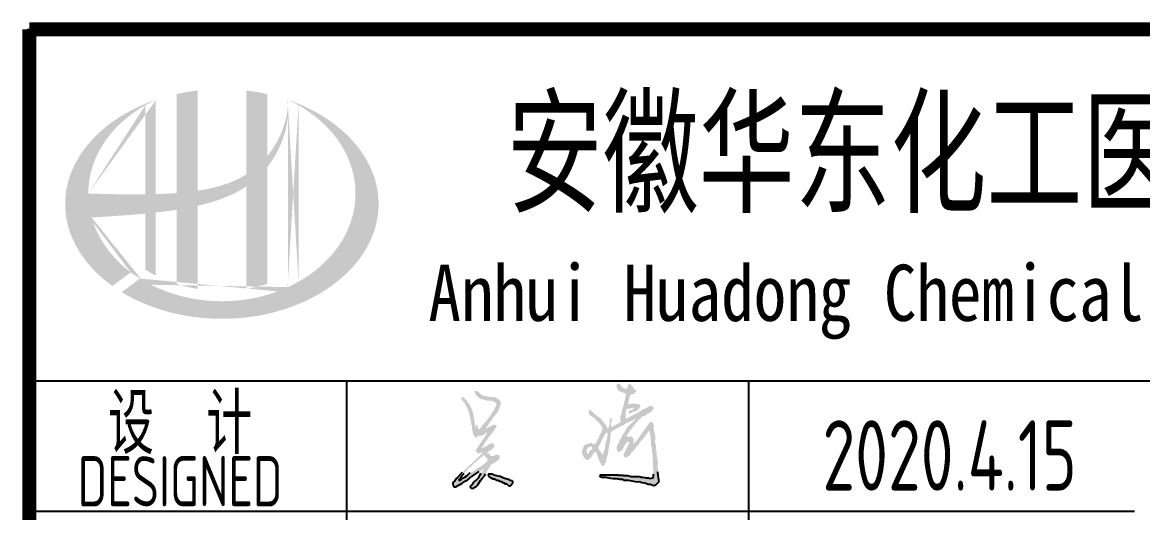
# Model space of a CAD drawing. Extents: x 84552 to 1115094, y -331058 to 102248.
# Drawn here: x 243807 to 246595, y 58238 to 59459 of the extents above; entities that cross this region are included whole.
import ezdxf
from ezdxf.enums import TextEntityAlignment as Align

# ---------------------------------------------------------------- set-up
doc = ezdxf.new("R2010")
doc.units = 0
doc.header["$LTSCALE"] = 1000
doc.header["$MEASUREMENT"] = 0
doc.styles.add('AHD', font='sceie.shx', dxfattribs={"width": 0.7, "bigfont": 'sceic.shx'})
doc.styles.add('sceie', font='sceie.shx', dxfattribs={"width": 0.7, "bigfont": 'sceic.shx'})
doc.styles.add('宋体', font='', dxfattribs={"width": 0.6})
doc.styles.get('宋体').set_extended_font_data('SimSun')

msp = doc.modelspace()

# ---------------------------------------------------------------- hatches: boundary and pattern name
h = msp.add_hatch(color=256)
edge = h.paths.add_edge_path()
edge.add_spline(control_points=[(244242.8, 59002.4), (244245.8, 59003.1), (244248.9, 59003.8), (244273.4, 59009.7), (244294.7, 59016.2), (244332.2, 59031.8), (244348.7, 59040.3), (244364.1, 59050.6)], knot_values=[61.629012, 61.629012, 61.629012, 61.629012, 63.330431, 63.330431, 75.353634, 75.353634, 85.398649, 85.398649, 85.398649, 85.398649], degree=3, periodic=0)
edge.add_line((244364.1, 59050.6), (244364.1, 58795.5))
edge.add_spline(control_points=[(244364.1, 58795.5), (244372.7, 58796.8), (244381.2, 58798.5), (244398.6, 58802.5), (244407.4, 58805), (244416.1, 58807.7)], knot_values=[4.908456, 4.908456, 4.908456, 4.908456, 4.992821, 4.992821, 5.083034, 5.083034, 5.083034, 5.083034], degree=3, periodic=0)
edge.add_line((244416.1, 58807.7), (244416.1, 59098.4))
edge.add_spline(control_points=[(244416.1, 59098.4), (244420.4, 59103.9), (244424.5, 59109.5), (244437.6, 59129.4), (244445.4, 59144.3), (244460, 59180.7), (244465.6, 59202.6), (244468, 59225.3), (244468, 59225.9), (244468.1, 59226.6)], knot_values=[97.991744, 97.991744, 97.991744, 97.991744, 101.64219, 101.64219, 110.337975, 110.337975, 121.934322, 121.934322, 122.270691, 122.270691, 122.270691, 122.270691], degree=3, periodic=0)
edge.add_line((244468.1, 59226.6), (244468.1, 59261.8))
edge.add_spline(control_points=[(244468.1, 59261.8), (244468.1, 59258), (244467.9, 59254.1), (244467.6, 59250.3)], knot_values=[126.194075, 126.194075, 126.194075, 126.194075, 128.396762, 128.396762, 128.396762, 128.396762], degree=3, periodic=0)
edge.add_spline(control_points=[(244467.6, 59250.3), (244467.4, 59247.2), (244467, 59244.1), (244466.7, 59241)], knot_values=[124.417049, 124.417049, 124.417049, 124.417049, 126.194075, 126.194075, 126.194075, 126.194075], degree=3, periodic=0)
edge.add_spline(control_points=[(244466.7, 59241), (244466.1, 59236.4), (244465.4, 59231.8), (244464.5, 59227.3)], knot_values=[121.80529, 121.80529, 121.80529, 121.80529, 124.417049, 124.417049, 124.417049, 124.417049], degree=3, periodic=0)
edge.add_spline(control_points=[(244464.5, 59227.3), (244463.3, 59221.2), (244461.8, 59215.2), (244460.1, 59209.1)], knot_values=[118.31574, 118.31574, 118.31574, 118.31574, 121.80529, 121.80529, 121.80529, 121.80529], degree=3, periodic=0)
edge.add_spline(control_points=[(244460.1, 59209.1), (244458.3, 59203.1), (244456.3, 59197.1), (244454, 59191.1)], knot_values=[114.795988, 114.795988, 114.795988, 114.795988, 118.31574, 118.31574, 118.31574, 118.31574], degree=3, periodic=0)
edge.add_spline(control_points=[(244454, 59191.1), (244451.8, 59185.3), (244449.3, 59179.5), (244446.6, 59173.9)], knot_values=[111.329641, 111.329641, 111.329641, 111.329641, 114.795988, 114.795988, 114.795988, 114.795988], degree=3, periodic=0)
edge.add_spline(control_points=[(244446.6, 59173.9), (244443.8, 59168.1), (244440.8, 59162.4), (244437.6, 59156.9)], knot_values=[107.79529, 107.79529, 107.79529, 107.79529, 111.329641, 111.329641, 111.329641, 111.329641], degree=3, periodic=0)
edge.add_spline(control_points=[(244437.6, 59156.9), (244434.4, 59151.5), (244431, 59146.2), (244427.5, 59141)], knot_values=[104.343579, 104.343579, 104.343579, 104.343579, 107.79529, 107.79529, 107.79529, 107.79529], degree=3, periodic=0)
edge.add_spline(control_points=[(244427.5, 59141), (244423.9, 59135.9), (244420.1, 59130.8), (244416.1, 59126)], knot_values=[100.8507, 100.8507, 100.8507, 100.8507, 104.343579, 104.343579, 104.343579, 104.343579], degree=3, periodic=0)
edge.add_line((244416.1, 59126), (244416.1, 59280.6))
edge.add_spline(control_points=[(244416.1, 59280.6), (244399.1, 59284.4), (244381.7, 59287.3), (244364.1, 59289.4)], knot_values=[4.423999, 4.423999, 4.423999, 4.423999, 4.558741, 4.558741, 4.558741, 4.558741], degree=3, periodic=0)
edge.add_line((244364.1, 59289.4), (244364.1, 59080.3))
edge.add_spline(control_points=[(244364.1, 59080.3), (244328.1, 59058), (244286, 59046.4), (244242.8, 59039.9)], knot_values=[63.246215, 63.246215, 63.246215, 63.246215, 87.689124, 87.689124, 87.689124, 87.689124], degree=3, periodic=0)
edge.add_line((244242.8, 59039.9), (244242.8, 59289.4))
edge.add_spline(control_points=[(244242.8, 59289.4), (244225.2, 59287.3), (244207.8, 59284.4), (244190.8, 59280.6)], knot_values=[4.866038, 4.866038, 4.866038, 4.866038, 5.000777, 5.000777, 5.000777, 5.000777], degree=3, periodic=0)
edge.add_line((244190.8, 59280.6), (244190.8, 59034.2))
edge.add_spline(control_points=[(244190.8, 59034.2), (244189.9, 59034.1), (244172.5, 59032.8), (244155.1, 59031.9), (244138.8, 59031.4)], knot_values=[43.657356, 43.657356, 43.657356, 43.657356, 44.134253, 53.497092, 53.497092, 53.497092, 53.497092], degree=3, periodic=0)
edge.add_line((244138.8, 59031.4), (244138.8, 59266))
edge.add_spline(control_points=[(244138.8, 59266), (244130.2, 59263.1), (244121.9, 59259.9), (244113.7, 59256.6)], knot_values=[5.14157, 5.14157, 5.14157, 5.14157, 5.212921, 5.212921, 5.212921, 5.212921], degree=3, periodic=0)
edge.add_spline(control_points=[(244113.7, 59256.6), (244110.2, 59255.1), (244106.8, 59253.7), (244090.7, 59246.6), (244078.4, 59240.5), (244066.7, 59233.9)], knot_values=[5.212921, 5.212921, 5.212921, 5.212921, 5.24296, 5.24296, 5.355623, 5.355623, 5.355623, 5.355623], degree=3, periodic=0)
edge.add_spline(control_points=[(244066.7, 59233.9), (244059.2, 59229.7), (244052, 59225.3), (244045, 59220.8)], knot_values=[5.355623, 5.355623, 5.355623, 5.355623, 5.426974, 5.426974, 5.426974, 5.426974], degree=3, periodic=0)
edge.add_spline(control_points=[(244045, 59220.8), (244041.3, 59218.4), (244037.7, 59215.9), (244030.9, 59211.2), (244027.8, 59208.9), (244024.7, 59206.6)], knot_values=[5.426974, 5.426974, 5.426974, 5.426974, 5.464765, 5.464765, 5.498325, 5.498325, 5.498325, 5.498325], degree=3, periodic=0)
edge.add_spline(control_points=[(244024.7, 59206.6), (244011.7, 59196.8), (243999.7, 59186.4), (243988.7, 59175.4)], knot_values=[5.498325, 5.498325, 5.498325, 5.498325, 5.641027, 5.641027, 5.641027, 5.641027], degree=3, periodic=0)
edge.add_spline(control_points=[(243988.7, 59175.4), (243985.2, 59171.9), (243981.8, 59168.3), (243971.6, 59157), (243965.2, 59149.1), (243959.3, 59141)], knot_values=[5.641027, 5.641027, 5.641027, 5.641027, 5.686569, 5.686569, 5.783729, 5.783729, 5.783729, 5.783729], degree=3, periodic=0)
edge.add_spline(control_points=[(243959.3, 59141), (243951.7, 59130.6), (243945.1, 59119.9), (243938.5, 59107.4), (243937.7, 59105.9), (243936.9, 59104.3)], knot_values=[5.783729, 5.783729, 5.783729, 5.783729, 5.908374, 5.908374, 5.92643, 5.92643, 5.92643, 5.92643], degree=3, periodic=0)
edge.add_spline(control_points=[(243936.9, 59104.3), (243930.7, 59091.7), (243925.7, 59078.9), (243921.9, 59065.9)], knot_values=[5.92643, 5.92643, 5.92643, 5.92643, 6.069132, 6.069132, 6.069132, 6.069132], degree=3, periodic=0)
edge.add_spline(control_points=[(243921.9, 59065.9), (243920.3, 59060.4), (243918.9, 59054.8), (243916.2, 59041.7), (243915.1, 59034.2), (243914.4, 59026.7)], knot_values=[6.069132, 6.069132, 6.069132, 6.069132, 6.130179, 6.130179, 6.211834, 6.211834, 6.211834, 6.211834], degree=3, periodic=0)
edge.add_spline(control_points=[(243914.4, 59026.7), (243913.7, 59020.1), (243913.4, 59013.5), (243913.4, 59006.9)], knot_values=[6.211834, 6.211834, 6.211834, 6.211834, 6.283185, 6.283185, 6.283185, 6.283185], degree=3, periodic=0)
edge.add_spline(control_points=[(243913.4, 59006.9), (243913.4, 59002.2), (243913.6, 58997.6), (243913.9, 58992.9)], knot_values=[6.283185, 6.283185, 6.283185, 6.283185, 6.333655, 6.333655, 6.333655, 6.333655], degree=3, periodic=0)
edge.add_spline(control_points=[(243913.9, 58992.9), (243914.5, 58983.6), (243915.8, 58974.3), (243917.7, 58965)], knot_values=[6.333655, 6.333655, 6.333655, 6.333655, 6.434594, 6.434594, 6.434594, 6.434594], degree=3, periodic=0)
edge.add_spline(control_points=[(243917.7, 58965), (243917.8, 58964.4), (243917.9, 58963.8), (243919.9, 58954.5), (243922.3, 58945.9), (243925.2, 58937.4)], knot_values=[6.434594, 6.434594, 6.434594, 6.434594, 6.441278, 6.441278, 6.535532, 6.535532, 6.535532, 6.535532], degree=3, periodic=0)
edge.add_spline(control_points=[(243925.2, 58937.4), (243928.3, 58928.3), (243932.1, 58919.3), (243936.5, 58910.4)], knot_values=[6.535532, 6.535532, 6.535532, 6.535532, 6.636471, 6.636471, 6.636471, 6.636471], degree=3, periodic=0)
edge.add_spline(control_points=[(243936.5, 58910.4), (243937.6, 58908.2), (243938.7, 58905.9), (243943.4, 58897.1), (243947.2, 58890.6), (243951.4, 58884.2)], knot_values=[6.636471, 6.636471, 6.636471, 6.636471, 6.661894, 6.661894, 6.73741, 6.73741, 6.73741, 6.73741], degree=3, periodic=0)
edge.add_spline(control_points=[(243951.4, 58884.2), (243957, 58875.6), (243963.2, 58867.2), (243969.9, 58859)], knot_values=[6.73741, 6.73741, 6.73741, 6.73741, 6.838349, 6.838349, 6.838349, 6.838349], degree=3, periodic=0)
edge.add_spline(control_points=[(243969.9, 58859), (243972.9, 58855.4), (243976, 58851.9), (243983.2, 58843.9), (243987.5, 58839.5), (243991.9, 58835.2)], knot_values=[6.838349, 6.838349, 6.838349, 6.838349, 6.88251, 6.88251, 6.939288, 6.939288, 6.939288, 6.939288], degree=3, periodic=0)
edge.add_spline(control_points=[(243991.9, 58835.2), (243999.8, 58827.5), (244008.3, 58820.1), (244017.2, 58813)], knot_values=[6.939288, 6.939288, 6.939288, 6.939288, 7.040227, 7.040227, 7.040227, 7.040227], degree=3, periodic=0)
edge.add_spline(control_points=[(244017.2, 58813), (244021.7, 58809.4), (244026.3, 58806), (244031, 58802.6)], knot_values=[7.040227, 7.040227, 7.040227, 7.040227, 7.090696, 7.090696, 7.090696, 7.090696], degree=3, periodic=0)
edge.add_line((244031, 58802.6), (244076.6, 58836.8))
edge.add_ellipse((244303.4, 59032.9), major_axis=(332.5, 0), ratio=0.806676, start_angle=192.819, end_angle=226.9853, ccw=False)
edge.add_spline(control_points=[(243979.2, 58973.4), (243991.2, 58974.1), (244003.3, 58974.8), (244047.6, 58977.6), (244080, 58979.8), (244112.8, 58982.9)], knot_values=[11.398263, 11.398263, 11.398263, 11.398263, 18.40729, 18.40729, 37.18094, 37.18094, 37.18094, 37.18094], degree=3, periodic=0)
edge.add_line((244112.8, 58982.9), (244112.8, 58843.4))
edge.add_spline(control_points=[(244112.8, 58843.4), (244114.5, 58842.3), (244116.3, 58841.2), (244124.8, 58836.1), (244131.7, 58832.3), (244138.8, 58828.7)], knot_values=[4.049945, 4.049945, 4.049945, 4.049945, 4.072021, 4.072021, 4.153257, 4.153257, 4.153257, 4.153257], degree=3, periodic=0)
edge.add_line((244138.8, 58828.7), (244138.8, 58985.6))
edge.add_spline(control_points=[(244138.8, 58985.6), (244154.9, 58987.5), (244171, 58989.6), (244188.5, 58992.3), (244189.6, 58992.5), (244190.8, 58992.6)], knot_values=[42.135009, 42.135009, 42.135009, 42.135009, 51.307228, 51.307228, 51.948574, 51.948574, 51.948574, 51.948574], degree=3, periodic=0)
edge.add_line((244190.8, 58992.6), (244190.8, 58807.7))
edge.add_spline(control_points=[(244190.8, 58807.7), (244207.6, 58802.4), (244225, 58798.3), (244242.8, 58795.5)], knot_values=[4.34174, 4.34174, 4.34174, 4.34174, 4.516316, 4.516316, 4.516316, 4.516316], degree=3, periodic=0)
edge.add_line((244242.8, 58795.5), (244242.8, 59002.4))
edge = h.paths.add_edge_path(flags=16)
edge.add_ellipse((244303.4, 59032.9), major_axis=(332.5, 0), ratio=0.806676, start_angle=124.9875, end_angle=179.999, ccw=False)
edge.add_line((244112.8, 59252.6), (244112.8, 59030.8))
edge.add_spline(control_points=[(244112.8, 59030.8), (244065.1, 59030.2), (244018.1, 59031.7), (243970.9, 59032.9)], knot_values=[11.27373, 11.27373, 11.27373, 11.27373, 38.687513, 38.687513, 38.687513, 38.687513], degree=3, periodic=0)
edge = h.paths.add_edge_path()
edge.add_spline(control_points=[(244054, 58787.3), (244069.5, 58777.8), (244086.1, 58769.2), (244128.4, 58750.6), (244155.1, 58741.6), (244210.4, 58728.4), (244239.2, 58724), (244297.2, 58720.1), (244326.6, 58720.6), (244384.3, 58726.3), (244412.8, 58731.6), (244467.3, 58746.6), (244493.4, 58756.4), (244541.8, 58779.8), (244564.2, 58793.5), (244604.2, 58824), (244621.8, 58840.8), (244651.4, 58876.5), (244663.5, 58895.4), (244681.7, 58934.5), (244687.8, 58954.6), (244694.1, 58995.2), (244694.2, 59015.7), (244688.5, 59056.4), (244682.6, 59076.7), (244664.8, 59116.1), (244652.9, 59135.2), (244623.5, 59171.2), (244606, 59188.2), (244566.1, 59219), (244543.7, 59232.9), (244503.1, 59252.8), (244485.9, 59259.9), (244468.1, 59266)], knot_values=[0.886421, 0.886421, 0.886421, 0.886421, 1.040557, 1.040557, 1.261172, 1.261172, 1.481788, 1.481788, 1.702404, 1.702404, 1.92302, 1.92302, 2.143636, 2.143636, 2.364252, 2.364252, 2.584868, 2.584868, 2.805484, 2.805484, 3.026099, 3.026099, 3.246715, 3.246715, 3.46852, 3.46852, 3.690325, 3.690325, 3.91213, 3.91213, 4.133935, 4.133935, 4.283209, 4.283209, 4.283209, 4.283209], degree=3, periodic=0)
edge.add_line((244468.1, 59266), (244468.1, 59266))
edge.add_spline(control_points=[(244468.1, 59265.9), (244468.1, 59264.5), (244468.1, 59263.2), (244468.1, 59261.8)], knot_values=[128.396762, 128.396762, 128.396762, 128.396762, 129.192193, 129.192193, 129.192193, 129.192193], degree=3, periodic=0)
edge.add_line((244468.1, 59261.8), (244468.1, 58799.8))
edge.add_ellipse((244303.4, 59032.9), major_axis=(332.5, 0), ratio=0.806676, start_angle=232.1054, end_angle=299.6833, ccw=False)
edge.add_line((244099.2, 58821.2), (244054, 58787.3))
edge = h.paths.add_edge_path(flags=16)
edge.add_ellipse((244303.4, 59032.9), major_axis=(332.5, 0), ratio=0.806676, start_angle=304.9875, end_angle=415.0121, ccw=False)
edge.add_line((244494.1, 58813.1), (244494.1, 59252.6))
h = msp.add_hatch(color=256)
h.dxf.hatch_style = 1
h.paths.add_polyline_path([(244980.1, 58442.9), (244983, 58445.2), (244982.8, 58446.6), (244983.3, 58447.7), (244984.6, 58448.3), (244985.9, 58450), (244986.4, 58451), (244987.2, 58453), (244985.4, 58455.6), (244983.9, 58456.7), (244980.9, 58457.7), (244973.3, 58454), (244969.5, 58452), (244962.2, 58447.8), (244961.2, 58448.3), (244960.7, 58449.4), (244961.1, 58450.4), (244962.5, 58450.3), (244963.6, 58451.2), (244963.7, 58452.5), (244967.7, 58459.6), (244970, 58463), (244975.2, 58469.2), (244977.9, 58474.3), (244979.8, 58476.7), (244984.1, 58480.6), (244983.8, 58482), (244984.4, 58483.1), (244985.6, 58483.8), (244990.6, 58490.5), (244992.5, 58494.5), (244995, 58502.5), (244997, 58506.2), (244997.5, 58508.7), (244997.1, 58512.9), (244996.2, 58515.8), (244995.2, 58517.3), (244992.9, 58519.2), (244987.4, 58523.4), (244984, 58524.9), (244977.3, 58526.5), (244973.7, 58526.5), (244972, 58526.5), (244968.4, 58526.5), (244962.6, 58527.7), (244959.7, 58528.3), (244953.8, 58529.6), (244949.3, 58531.5), (244947.1, 58533.1), (244943.9, 58536.9), (244942.7, 58538.2), (244942.1, 58538.8), (244940.8, 58540), (244938.3, 58541), (244936.7, 58541.2), (244934, 58540.6), (244932.8, 58539.8), (244932.5, 58538), (244933.5, 58536.9), (244935.8, 58531.7), (244937.6, 58529.2), (244941.9, 58525.4), (244945, 58522.8), (244946.9, 58521.7), (244950.7, 58520.2), (244952.9, 58520.5), (244954.3, 58520.1), (244955.9, 58518.7), (244958.1, 58518.6), (244959.3, 58518.3), (244961.1, 58517.1), (244965.7, 58517.1), (244968, 58517.1), (244972.6, 58517.1), (244977.9, 58515.5), (244980.5, 58514.3), (244985.1, 58511.4), (244986.3, 58509.4), (244986.4, 58507.8), (244985.6, 58505.6), (244982.2, 58496.8), (244979.8, 58492.5), (244974.2, 58484.8), (244972.8, 58482.1), (244971.9, 58480.8), (244970, 58478.6), (244963.7, 58469.2), (244960.1, 58464.8), (244952.3, 58456.7), (244949.2, 58451.6), (244947.3, 58449.2), (244942.9, 58445.2), (244942.4, 58446.2), (244941.3, 58446.7), (244940.3, 58446.3), (244940.3, 58450), (244940.3, 58451.9), (244940.3, 58455.6), (244939.1, 58455.9), (244938.4, 58456), (244937.2, 58456.2), (244936.4, 58454.2), (244935.8, 58453.2), (244934.6, 58451.5), (244933.7, 58451.7), (244933.1, 58452.7), (244933.5, 58453.6), (244933.1, 58457.7), (244932.9, 58459.8), (244932.5, 58464), (244931.6, 58468.1), (244931.2, 58470.2), (244930.4, 58474.4), (244929.3, 58480.7), (244928.7, 58483.8), (244927.3, 58490), (244923.6, 58499.2), (244921.3, 58503.7), (244915.8, 58511.9), (244912.3, 58517.4), (244910.1, 58519.9), (244905.4, 58524.4), (244903.4, 58525.6), (244901.8, 58525.8), (244899.7, 58524.9), (244898.7, 58524.5), (244898.4, 58523.1), (244899.1, 58522.3), (244900, 58519.4), (244901, 58518), (244903.3, 58516.1), (244907.8, 58510.2), (244909.8, 58507), (244913.2, 58500.4), (244916.6, 58491.9), (244918.1, 58487.5), (244920.5, 58478.6), (244921.1, 58476.1), (244921.4, 58474.8), (244922.1, 58472.3), (244922.9, 58467.3), (244923.3, 58464.8), (244924.1, 58459.8), (244923.7, 58458.1), (244924.3, 58456.7), (244925.7, 58455.6), (244925.5, 58449.4), (244925.8, 58446.1), (244927.3, 58440), (244928.4, 58434.7), (244929.5, 58432), (244932.5, 58427.5), (244933.4, 58425.9), (244934.8, 58425.2), (244936.6, 58425.4), (244938.3, 58427.1), (244939.1, 58427.9), (244940.8, 58429.6), (244946.1, 58429.4), (244949, 58430), (244953.8, 58432.2), (244955.4, 58432.8), (244956.3, 58432.9), (244958, 58432.7), (244958, 58435.2), (244959.7, 58437.1), (244962.2, 58437.4), (244963.1, 58436.9), (244963.4, 58435.6), (244962.7, 58434.8), (244951.7, 58418.6), (244946.3, 58410.5), (244935.6, 58394.2), (244934.8, 58392.4), (244935.4, 58390.4), (244937.2, 58389.5), (244938.9, 58388.1), (244939.8, 58387.4), (244941.3, 58385.8), (244944.8, 58385.8), (244946.8, 58386.4), (244949.7, 58388.4), (244950.5, 58388.7), (244951.2, 58388.6), (244951.8, 58387.9), (244952, 58387.1), (244951.8, 58386.5), (244951.2, 58385.8), (244945.2, 58379.8), (244942.2, 58376.8), (244936.1, 58370.7), (244935.3, 58370.3), (244934.9, 58370.1), (244934, 58369.7), (244929.9, 58365.5), (244927.8, 58363.4), (244923.6, 58359.3), (244922.8, 58358.8), (244922.4, 58358.6), (244921.5, 58358.2), (244908, 58344.7), (244901.2, 58337.9), (244887.7, 58324.4), (244884.7, 58319.8), (244882.9, 58317.6), (244878.8, 58313.9), (244877.8, 58311.6), (244877.7, 58310.1), (244878.3, 58307.7), (244879.4, 58305.6), (244879.9, 58304.6), (244880.9, 58302.5), (244884.3, 58302.2), (244886.3, 58302.7), (244889.2, 58304.6), (244897.5, 58308.8), (244901.5, 58311.2), (244909, 58316.5), (244912.4, 58318.2), (244913.9, 58319.4), (244916.3, 58322.3), (244917.7, 58322), (244918.8, 58322.6), (244919.5, 58323.8), (244929.1, 58330.5), (244933.8, 58333.8), (244943.4, 58340.5), (244946.4, 58341.1), (244948, 58342), (244950.2, 58344.2), (244950.7, 58345.3), (244951.6, 58345.8), (244952.8, 58345.7), (244953.7, 58345.2), (244954, 58343.9), (244953.3, 58343.1), (244952.2, 58341.2), (244951.4, 58340.3), (244949.7, 58338.9), (244949.9, 58337.6), (244949.4, 58336.5), (244948.1, 58335.8), (244944.9, 58331.5), (244943.4, 58329.1), (244940.8, 58324.4), (244936.6, 58320.2), (244934.6, 58318.1), (244930.4, 58313.9), (244927.4, 58309.5), (244925.6, 58307.5), (244921.5, 58304), (244921.3, 58302.5), (244921.6, 58301.5), (244922.6, 58300.4), (244923.4, 58300.9), (244924.6, 58300.3), (244924.7, 58299.4), (244927.3, 58298.6), (244929.2, 58298.9), (244931.4, 58300.4), (244935.8, 58303.5), (244937.8, 58305.3), (244941.3, 58309.2), (244947.1, 58318.2), (244950.4, 58322.6), (244957.5, 58330.6), (244959.6, 58334.8), (244960.6, 58336.9), (244962.7, 58341), (244967.1, 58347.4), (244969.1, 58350.8), (244972.6, 58357.7), (244974, 58357.5), (244975.1, 58358), (244975.7, 58359.3), (244982.6, 58363.1), (244985.9, 58365.2), (244992.4, 58369.7), (244992.2, 58371), (244993.1, 58372.1), (244994.5, 58372.3), (244995, 58375.6), (244994.8, 58377.5), (244993.4, 58380.6), (244990.7, 58381.8), (244989.1, 58382.2), (244986.1, 58382.2), (244981.3, 58380.4), (244978.7, 58379.7), (244973.6, 58379.1), (244971.7, 58380.2), (244970.8, 58381.5), (244970.5, 58383.7), (244969.1, 58383.5), (244968, 58384.1), (244967.4, 58385.3), (244966.4, 58386.1), (244965.5, 58386.2), (244964.3, 58385.8), (244963.8, 58387.6), (244964.4, 58389), (244965.8, 58390), (244972, 58393.6), (244974.9, 58395.8), (244979.9, 58400.9), (244981.2, 58403.3), (244981.4, 58405.2), (244980.4, 58407.7), (244979.2, 58409), (244978.5, 58409.6), (244977.3, 58410.8), (244974.1, 58411.1), (244972.3, 58410.7), (244969.5, 58409.3), (244962.5, 58404.2), (244958.7, 58402.1), (244950.7, 58398.9), (244950.1, 58399), (244949.8, 58399.9), (244950.2, 58400.4), (244952.3, 58403.5), (244953.5, 58404.9), (244955.9, 58407.7), (244955.7, 58409.1), (244956.2, 58410.2), (244957.5, 58410.8), (244958.8, 58413.5), (244959.7, 58414.8), (244961.7, 58417.1), (244967.1, 58425.9), (244970.3, 58430.2), (244977.3, 58437.9), (244978.9, 58441.3)])
h.paths.add_polyline_path([(244954.6, 58381.8), (244955.9, 58381.7), (244958.8, 58377.7), (244960.3, 58375.8), (244963.7, 58372.3), (244964.1, 58369.1), (244963.7, 58367.3), (244962.2, 58364.5), (244957.2, 58360.7), (244954.7, 58358.8), (244949.7, 58355.1), (244945.9, 58352.1), (244943.7, 58350.9), (244939.3, 58349.4), (244938, 58347.5), (244937.1, 58346.7), (244935.1, 58345.7), (244930.3, 58341.7), (244927.4, 58340), (244921.5, 58337.9), (244915.8, 58332.6), (244912.6, 58330.1), (244905.9, 58325.9), (244901.3, 58322.2), (244898.7, 58320.6), (244893.4, 58318.1), (244893.5, 58318.6), (244893.3, 58318.9), (244892.9, 58319.1), (244892.9, 58320.6), (244893.6, 58321.7), (244895, 58322.3), (244897.3, 58324.1), (244898.3, 58325.6), (244899.1, 58328.5), (244903.3, 58332.7), (244905.4, 58334.8), (244909.6, 58338.9), (244912.3, 58342.5), (244913.7, 58344.2), (244916.3, 58347.8), (244918.5, 58350.3), (244920, 58351.3), (244923.1, 58352.5), (244925.5, 58354.2), (244926.6, 58355.5), (244927.8, 58358.2), (244932.1, 58362.9), (244934.8, 58364.9), (244940.3, 58368.1), (244941.2, 58369.1), (244941.5, 58369.9), (244941.3, 58371.2), (244942.6, 58371.8), (244943.2, 58372.1), (244944.5, 58372.8), (244947.3, 58375.7), (244949.1, 58376.9), (244952.8, 58378.5), (244952.8, 58379.4), (244952.8, 58379.8), (244952.8, 58380.6), (244953.8, 58381.5)], flags=16)
h.paths.add_polyline_path([(245004.7, 58324.1), (244995.5, 58328.5), (244987.3, 58330), (244983.1, 58331.1), (244975.2, 58333.7), (244971.7, 58333.7), (244969.9, 58333.7), (244966.3, 58333.7), (244965.7, 58333.2), (244965.5, 58332.5), (244965.8, 58331.6), (244966.5, 58330.4), (244966.8, 58329.8), (244967.4, 58328.5), (244971.4, 58325.9), (244973.5, 58324.8), (244977.8, 58322.8), (244981.4, 58322), (244983.1, 58321.2), (244986.1, 58319.1), (244988.7, 58319.3), (244990.2, 58319), (244992.4, 58317.6), (244994.9, 58316.8), (244996.1, 58316.3), (244998.6, 58315.5), (245002.8, 58313.4), (245004.9, 58312.4), (245009.1, 58310.3), (245012.1, 58309.7), (245013.7, 58308.9), (245015.8, 58306.6), (245016.2, 58306.2), (245016.5, 58306), (245016.9, 58305.6), (245018.9, 58305), (245020.4, 58305.3), (245022.1, 58306.6), (245023.8, 58307.4), (245024.7, 58308.2), (245025.7, 58309.8), (245027.4, 58311.7), (245027.9, 58313.5), (245027.3, 58316), (245026.5, 58316.9), (245026, 58317.3), (245025.2, 58318.1), (245022.9, 58317.7), (245021.3, 58318.1), (245019.5, 58319.7), (245009.6, 58322.3)])
h.paths.add_polyline_path([(245389.6, 58325.5), (245389, 58330.3), (245388.3, 58340), (245389.1, 58340.3), (245389.4, 58341.4), (245388.8, 58342.1), (245388, 58351.2), (245387.9, 58355.8), (245388.3, 58365), (245387.5, 58367.5), (245387.1, 58368.7), (245386.2, 58371.2), (245386.9, 58374.5), (245386.6, 58376.5), (245385.2, 58379.6), (245385.2, 58384.2), (245385.2, 58386.5), (245385.2, 58391), (245384.4, 58392.3), (245383.9, 58392.9), (245383.1, 58394.2), (245383.6, 58398.7), (245383.7, 58401), (245383.6, 58405.6), (245382, 58410.4), (245381.5, 58413.1), (245381.5, 58418.1), (245381.9, 58425.2), (245381.8, 58428.8), (245381, 58435.8), (245379.7, 58436.3), (245379.1, 58437.6), (245379.5, 58439), (245378.6, 58443.1), (245378.2, 58445.2), (245377.4, 58449.4), (245378.3, 58454.3), (245378.2, 58457.1), (245376.9, 58461.9), (245375.5, 58461.6), (245374.4, 58462.2), (245373.7, 58463.5), (245371.7, 58464.6), (245369.7, 58464.4), (245368, 58462.9), (245360.8, 58452.9), (245357.1, 58447.9), (245349.8, 58437.9), (245350, 58436.5), (245349.4, 58435.4), (245348.2, 58434.8), (245340.9, 58424.3), (245336.9, 58419.3), (245328.4, 58409.8), (245327.8, 58409.8), (245327.5, 58409.8), (245326.8, 58409.8), (245326.4, 58410.6), (245327, 58411.8), (245327.9, 58411.9), (245327.9, 58416), (245327.9, 58418.1), (245327.9, 58422.3), (245326.6, 58422.7), (245326.1, 58424.3), (245326.8, 58425.4), (245325.5, 58425.2), (245324.3, 58425.7), (245323.7, 58427), (245319.2, 58427.8), (245316.8, 58427.9), (245312.3, 58427.5), (245312.2, 58427), (245311.6, 58426.7), (245311.2, 58427), (245310.3, 58427.5), (245310, 58428.8), (245310.7, 58429.6), (245317.9, 58440.6), (245321.8, 58445.9), (245330, 58456.2), (245331.9, 58459.5), (245333.1, 58461.1), (245335.7, 58464), (245336.8, 58464), (245337.4, 58464.3), (245338.3, 58465), (245339.3, 58468), (245340.4, 58469.5), (245343, 58471.3), (245344.1, 58471.3), (245344.7, 58471.6), (245345.6, 58472.3), (245346, 58474.8), (245347, 58476.3), (245349.2, 58477.5), (245355.1, 58479.2), (245358.1, 58480.8), (245362.8, 58484.8), (245368.4, 58487.6), (245371.1, 58489.5), (245375.8, 58493.7), (245375.7, 58495), (245376.6, 58496.1), (245377.9, 58496.3), (245378.4, 58498.1), (245378.1, 58499.5), (245376.9, 58501), (245375.8, 58502), (245375.3, 58502.5), (245374.2, 58503.6), (245370.3, 58503.9), (245368.2, 58503.6), (245364.3, 58502.5), (245363.9, 58501.7), (245363.7, 58501.3), (245363.3, 58500.4), (245361.9, 58500.7), (245360.8, 58500.1), (245360.2, 58498.9), (245352.4, 58495.9), (245348.6, 58493.9), (245341.9, 58489), (245333.4, 58484.5), (245329.2, 58482.3), (245320.6, 58478), (245316.9, 58475.9), (245315, 58474.9), (245311.2, 58472.8), (245310.4, 58472.1), (245309.1, 58472.4), (245308.6, 58473.3), (245308.2, 58481.3), (245308.3, 58485.3), (245309.1, 58493.1), (245310.4, 58494.5), (245310.9, 58495.5), (245311.2, 58497.3), (245316.2, 58496.9), (245319, 58497.2), (245323.7, 58498.9), (245325.1, 58499.9), (245326.8, 58499.6), (245327.9, 58498.4), (245328, 58497), (245327.1, 58495.9), (245325.8, 58495.7), (245321.2, 58493.2), (245318.9, 58492), (245314.3, 58489.5), (245315.4, 58487.7), (245315.8, 58486.8), (245316.4, 58484.8), (245318.6, 58484.5), (245320, 58484.9), (245321.6, 58486.4), (245323.9, 58488.2), (245325.2, 58489), (245327.9, 58490), (245331.3, 58489.8), (245333.3, 58490.3), (245336.2, 58492.1), (245338.8, 58494.5), (245340.1, 58495.7), (245342.5, 58498.4), (245342.2, 58499.7), (245342.8, 58500.8), (245344, 58501.5), (245344.7, 58503.5), (245344.6, 58504.9), (245343.5, 58506.7), (245342, 58506.9), (245341.2, 58507.5), (245340.4, 58508.8), (245338, 58508), (245336.2, 58508.3), (245334.1, 58509.8), (245328.7, 58509.8), (245326, 58509.8), (245320.6, 58509.8), (245319, 58508.4), (245317.5, 58507.9), (245315.4, 58508.3), (245314.4, 58508.7), (245314.2, 58510.1), (245314.9, 58510.9), (245315.5, 58516.4), (245316.2, 58519.1), (245318, 58524.4), (245318.4, 58527.3), (245319, 58528.8), (245320.6, 58531.2), (245321.6, 58532.2), (245322.2, 58532.7), (245323.2, 58533.8), (245325.9, 58533.8), (245327.3, 58533.8), (245330, 58533.8), (245330.8, 58536.7), (245331.8, 58538.2), (245334.1, 58540), (245334.5, 58541.7), (245334.2, 58542.9), (245333.1, 58544.2), (245329.9, 58545), (245328.2, 58546.4), (245326.8, 58549.4), (245324.8, 58553.8), (245322.8, 58555.9), (245318.5, 58558.3), (245316.4, 58558.5), (245314.7, 58557.6), (245313.8, 58555.7), (245313, 58552.3), (245312.6, 58550.7), (245311.7, 58547.3), (245310.7, 58546.9), (245310.2, 58546.8), (245309.1, 58546.8), (245305.3, 58547.6), (245303.3, 58548.3), (245299.8, 58549.9), (245297.6, 58553.1), (245296.4, 58554.7), (245294, 58557.7), (245291.7, 58559.1), (245289.8, 58559.2), (245287.2, 58558.3), (245286.4, 58557.4), (245286, 58557), (245285.2, 58556.2), (245285.5, 58552.1), (245286, 58550), (245287.8, 58546.3), (245289.9, 58542.6), (245291.7, 58540.9), (245295.6, 58539), (245300.6, 58537.3), (245303.1, 58536.5), (245308.1, 58534.8), (245308.3, 58529.8), (245308.1, 58527.2), (245307, 58522.3), (245305.6, 58516.5), (245304.8, 58513.6), (245303.4, 58507.7), (245303.1, 58504.7), (245302.6, 58503.2), (245301.3, 58500.4), (245300.7, 58497.4), (245300.1, 58495.9), (245298.7, 58493.1), (245299.1, 58489.4), (245298.7, 58487.2), (245297.1, 58483.8), (245296.3, 58481.2), (245295.8, 58479.9), (245294.5, 58477.5), (245294.5, 58473.3), (245294.5, 58471.3), (245294.5, 58467.1), (245295.7, 58466.5), (245295.9, 58464.9), (245295.1, 58464), (245294, 58462.9), (245293.5, 58462.4), (245292.5, 58461.4), (245288.3, 58459.3), (245286.2, 58458.2), (245282, 58456.2), (245281.4, 58455.8), (245281.1, 58455.3), (245281, 58454.6), (245278.8, 58454.9), (245277.4, 58454.5), (245275.8, 58453), (245274.3, 58452.3), (245273.3, 58452.2), (245271.6, 58452.5), (245271.6, 58456.7), (245271.6, 58458.8), (245271.6, 58462.9), (245273.5, 58466.7), (245273.8, 58469.2), (245273.2, 58473.3), (245272.7, 58474.3), (245271.4, 58474.6), (245270.6, 58473.9), (245270, 58472.3), (245269.5, 58471.5), (245268.5, 58470.2), (245268.3, 58462.2), (245267.8, 58458.2), (245265.9, 58450.4), (245265.1, 58448.9), (245263.9, 58448.2), (245262.2, 58448.3), (245260.4, 58454), (245258.8, 58456.8), (245254.9, 58461.4), (245251, 58466.9), (245248.8, 58469.5), (245244, 58474.4), (245241.2, 58475.7), (245239.9, 58476.4), (245237.2, 58478), (245237.4, 58479.4), (245236.5, 58480.5), (245235.2, 58480.6), (245228.7, 58485.9), (245225.6, 58488.6), (245219.5, 58494.2), (245218.6, 58493.3), (245217.7, 58493), (245216.4, 58493.1), (245215.7, 58489.2), (245216, 58486.9), (245217.4, 58483.2), (245221.3, 58479.1), (245223.8, 58477.4), (245228.9, 58474.9), (245235.4, 58468.5), (245238.6, 58465.2), (245245.1, 58458.8), (245246, 58456.4), (245246.8, 58455.2), (245248.7, 58453.6), (245250, 58449.2), (245250.2, 58446.6), (245249.2, 58442.1), (245248.6, 58439.1), (245247.7, 58437.5), (245245.6, 58435.3), (245243.5, 58432.1), (245242.7, 58430.2), (245241.9, 58426.5), (245239, 58420.6), (245237.5, 58417.7), (245234.6, 58411.9), (245233.4, 58411.2), (245232.8, 58410.1), (245233.1, 58408.8), (245229.6, 58408.5), (245227.6, 58409), (245224.7, 58410.8), (245223.8, 58411.7), (245222.7, 58411.9), (245221.6, 58411.4), (245218.2, 58411.1), (245216.4, 58410.7), (245213.3, 58409.3), (245210.4, 58408.9), (245208.9, 58408.3), (245206.5, 58406.7), (245205.1, 58404.9), (245204.4, 58404.1), (245202.9, 58402.5), (245203.2, 58400.3), (245202.7, 58398.9), (245201.3, 58397.3), (245199.9, 58392.5), (245199.5, 58389.8), (245199.7, 58384.8), (245202.3, 58379.5), (245203.9, 58376.9), (245207.5, 58372.3), (245209.1, 58371.2), (245209.9, 58370.6), (245211.2, 58369.2), (245213.4, 58369.1), (245214.6, 58369.5), (245216.4, 58370.7), (245220.1, 58374.5), (245222, 58376.3), (245225.8, 58380.1), (245225.4, 58381.6), (245226, 58382.9), (245227.3, 58383.7), (245228.4, 58386.8), (245230, 58388.4), (245233.1, 58389.5), (245233.6, 58388.8), (245234.4, 58388.6), (245235.2, 58389), (245239.2, 58375.9), (245241.7, 58369.5), (245247.7, 58357.2), (245248.7, 58356.7), (245249.1, 58355.6), (245248.7, 58354.6), (245250.6, 58354.1), (245251.9, 58354.4), (245253.4, 58355.6), (245255.4, 58358.7), (245256.6, 58360.2), (245259.1, 58362.9), (245259.8, 58371), (245260.8, 58375.2), (245263.8, 58382.7), (245264.7, 58388.9), (245265.1, 58392.1), (245265.9, 58398.3), (245266.7, 58402.5), (245267.1, 58404.6), (245268, 58408.8), (245268.4, 58410.4), (245268.6, 58411.3), (245269, 58412.9), (245269.6, 58416), (245270, 58417.6), (245270.6, 58420.7), (245269.4, 58422.7), (245269.3, 58424.3), (245270.1, 58426.5), (245270.9, 58431), (245271, 58433.4), (245270.6, 58437.9), (245272.7, 58440), (245273.7, 58441), (245275.8, 58443.1), (245277.5, 58442.7), (245278.9, 58443.2), (245280, 58444.7), (245283, 58446.1), (245284.5, 58447), (245287.2, 58448.9), (245293.9, 58452.2), (245297.2, 58453.9), (245303.9, 58457.2), (245305.9, 58458.3), (245306.8, 58459.1), (245308.1, 58460.8), (245309.5, 58460.3), (245310.8, 58460.7), (245311.7, 58461.9), (245312.9, 58462.4), (245313.5, 58462.9), (245314.3, 58464), (245316.1, 58463.3), (245317.7, 58463.6), (245319, 58465), (245320.2, 58465.6), (245320.8, 58466), (245321.6, 58467.1), (245323.8, 58466.8), (245325.2, 58467.2), (245326.8, 58468.7), (245329.1, 58470.5), (245330.4, 58471.3), (245333.1, 58472.3), (245333.3, 58471.5), (245333.1, 58470.9), (245332.6, 58470.2), (245328.6, 58466.3), (245326.6, 58464.3), (245322.7, 58460.3), (245317.1, 58455.9), (245314.5, 58453.4), (245310.2, 58447.8), (245306.6, 58441.1), (245304.6, 58437.9), (245300.3, 58431.7), (245298.4, 58427.1), (245297.2, 58424.9), (245294.5, 58420.7), (245291.5, 58413.7), (245289.9, 58410.3), (245286.2, 58403.5), (245285.8, 58399.2), (245286, 58396.8), (245287.2, 58392.6), (245288.7, 58391.1), (245289.4, 58390.4), (245290.9, 58389), (245293, 58388.8), (245294.6, 58389.7), (245295.6, 58391.6), (245299.7, 58395.2), (245301.5, 58397.6), (245303.9, 58402.5), (245306.5, 58407.7), (245308.4, 58410.2), (245312.8, 58414), (245313.2, 58414.9), (245314.6, 58415.2), (245315.4, 58414.5), (245316.8, 58413.3), (245317, 58411.3), (245315.9, 58409.8), (245311.8, 58400.7), (245309.6, 58396.2), (245305, 58387.4), (245303.2, 58384.3), (245303.1, 58381.8), (245304.4, 58378.5), (245305.1, 58377.3), (245305.5, 58376.7), (245306, 58375.4), (245308.2, 58374.8), (245309.9, 58375.1), (245311.7, 58376.5), (245314.7, 58378.8), (245316.2, 58379.9), (245319.5, 58381.7), (245320.7, 58384.9), (245321.7, 58386.6), (245324.2, 58389), (245329.7, 58394.7), (245332.1, 58397.9), (245336.2, 58404.6), (245337.5, 58404.4), (245338.4, 58404.7), (245339.3, 58405.6), (245343.9, 58413.8), (245346.8, 58417.7), (245353.4, 58424.4), (245355, 58426.7), (245356, 58427.8), (245358.1, 58429.6), (245357.9, 58431), (245358.4, 58432.1), (245359.7, 58432.7), (245361.2, 58434.5), (245361.7, 58435.7), (245362.3, 58437.9), (245363.1, 58437.9), (245363.5, 58437.9), (245364.3, 58437.9), (245364.2, 58439.2), (245364.5, 58440.1), (245365.4, 58441), (245366.7, 58441.2), (245367.6, 58440.9), (245368.5, 58440), (245368.2, 58435.4), (245368.7, 58432.8), (245370.6, 58428.5), (245370.6, 58424), (245370.6, 58421.7), (245370.6, 58417.1), (245371, 58417.1), (245371.2, 58417.1), (245371.6, 58417.1), (245371.6, 58412.1), (245371.6, 58409.6), (245371.6, 58404.6), (245372.5, 58402.1), (245372.9, 58400.8), (245373.7, 58398.3), (245373.7, 58392.9), (245373.7, 58390.2), (245373.7, 58384.8), (245374.7, 58384.9), (245374.8, 58385.3), (245374.8, 58386.9), (245375.2, 58386.1), (245374.8, 58385.3), (245375, 58382.3), (245375.1, 58380), (245375.3, 58375.4), (245375.9, 58361.7), (245376.2, 58354.8), (245376.9, 58341), (245376.4, 58334.4), (245376.2, 58331), (245375.8, 58324.4), (245371.9, 58322.9), (245369.4, 58322.8), (245365.4, 58323.8), (245359.5, 58324.3), (245356.6, 58324.7), (245350.8, 58325.9), (245347, 58325.9), (245345, 58326.3), (245341.4, 58327.5), (245333.9, 58327.5), (245330.2, 58327.5), (245322.7, 58327.5), (245318.9, 58328.3), (245317, 58328.7), (245313.3, 58329.6), (245309.1, 58329.6), (245307, 58329.6), (245302.9, 58329.6), (245302.9, 58330), (245302.9, 58330.2), (245302.9, 58330.6), (245297.5, 58330.6), (245294.7, 58330.6), (245289.3, 58330.6), (245289.3, 58331), (245289.3, 58331.2), (245289.3, 58331.6), (245271.4, 58331.6), (245262.5, 58331.6), (245244.5, 58331.6), (245243.5, 58330.9), (245243.3, 58329.6), (245244, 58328.5), (245246.4, 58327.9), (245247.5, 58327.4), (245249.7, 58326.4), (245258.1, 58326.4), (245262.4, 58325.9), (245270.6, 58323.8), (245277.2, 58323), (245280.6, 58322.9), (245287.2, 58323.3), (245289.7, 58322.5), (245291, 58322.1), (245293.5, 58321.2), (245297.7, 58321.6), (245299.9, 58321.3), (245303.9, 58320.2), (245303.9, 58319.8), (245303.9, 58319.6), (245303.9, 58319.1), (245308.1, 58319.1), (245310.2, 58319.1), (245314.3, 58319.1), (245323.1, 58317.5), (245327.5, 58316.7), (245336.2, 58315), (245341.2, 58315.5), (245344, 58315.2), (245348.7, 58313.4), (245355.1, 58312.1), (245358.3, 58311.2), (245364.3, 58308.7), (245369, 58309), (245371.6, 58308.5), (245375.8, 58306.6), (245378.9, 58306.1), (245380.8, 58306.3), (245383.6, 58307.7), (245386.8, 58310.9), (245388.4, 58312.6), (245391.4, 58316)])
h.paths.add_polyline_path([(245252, 58383.9), (245251.1, 58383.5), (245250.3, 58383.7), (245247.8, 58386.3), (245246.7, 58387.8), (245245.1, 58391), (245242.5, 58394.1), (245241.5, 58395.8), (245239.8, 58399.4), (245239.2, 58400.5), (245239.7, 58401.9), (245240.9, 58402.5), (245245.9, 58412.5), (245248.4, 58417.5), (245253.4, 58427.5), (245255.2, 58429.8), (245256, 58431.1), (245257, 58433.8), (245258.3, 58435.6), (245259.2, 58436.4), (245261.2, 58437.4), (245262, 58437.7), (245262.7, 58437.5), (245263.3, 58436.9), (245262.7, 58429.4), (245262.3, 58425.6), (245261.2, 58418.1), (245259.5, 58415.5), (245258.9, 58413.9), (245258.6, 58410.8), (245257.2, 58406), (245256.8, 58403.4), (245257, 58398.3), (245254.8, 58393.1), (245253.8, 58390.3), (245252.3, 58384.8)], flags=16)
h.paths.add_polyline_path([(245225.4, 58398.4), (245224.2, 58396.2), (245219.7, 58392.6), (245217.7, 58390.1), (245215.4, 58384.8), (245214.1, 58384.8), (245213.5, 58384.8), (245212.2, 58384.8), (245211.1, 58388.4), (245210.9, 58390.4), (245211.2, 58394.2), (245212.2, 58396.6), (245212.9, 58397.7), (245214.3, 58399.9), (245217.9, 58401.5), (245219.8, 58402), (245223.7, 58402.5), (245225.3, 58400.5)], flags=16)

# ---------------------------------------------------------------- linework, layer by layer
for p, q in [((243818.9, 59441.6), (252822.7, 59441.6)), ((243818.9, 59441.6), (252822.7, 59441.6)), ((243818.9, 59441.6), (252822.7, 59441.6)), ((243824.5, 58566.6), (249324.5, 58566.6)), ((243864.5, 58566.6), (249364.5, 58566.6)), ((244614.5, 56941.6), (244614.5, 58566.6)), ((244614.5, 56941.6), (244614.5, 58566.6)), ((244614.5, 56941.6), (244614.5, 58566.6)), ((244614.5, 56941.6), (244614.5, 58566.6)), ((245614.5, 56941.6), (245614.5, 58566.6)), ((244882.9, 58317.6), (244878.8, 58313.9)), ((244884.7, 58319.8), (244882.9, 58317.6)), ((244887.7, 58324.4), (244884.7, 58319.8)), ((244901.2, 58337.9), (244887.7, 58324.4)), ((244893.6, 58321.7), (244892.9, 58320.6)), ((244892.9, 58320.6), (244892.9, 58319.1)), ((244892.9, 58319.1), (244893.3, 58318.9)), ((244893.3, 58318.9), (244893.5, 58318.6)), ((244893.4, 58318.1), (244898.7, 58320.6)), ((244893.5, 58318.6), (244893.4, 58318.1)), ((244895, 58322.3), (244893.6, 58321.7)), ((244897.3, 58324.1), (244895, 58322.3)), ((244898.3, 58325.6), (244897.3, 58324.1)), ((244899.1, 58328.5), (244898.3, 58325.6)), ((244898.7, 58320.6), (244901.3, 58322.2)), ((244903.3, 58332.7), (244899.1, 58328.5)), ((244901.3, 58322.2), (244905.9, 58325.9)), ((244901.5, 58311.2), (244909, 58316.5)), ((244905.4, 58334.8), (244903.3, 58332.7)), ((244905.9, 58325.9), (244912.6, 58330.1)), ((244909, 58316.5), (244912.4, 58318.2)), ((244912.4, 58318.2), (244913.9, 58319.4)), ((244912.6, 58330.1), (244915.8, 58332.6)), ((244913.9, 58319.4), (244916.3, 58322.3)), ((244915.8, 58332.6), (244921.5, 58337.9)), ((244916.3, 58322.3), (244917.7, 58322)), ((244917.7, 58322), (244918.8, 58322.6)), ((244918.8, 58322.6), (244919.5, 58323.8)), ((244919.5, 58323.8), (244929.1, 58330.5)), ((244929.1, 58330.5), (244933.8, 58333.8)), ((244934.6, 58318.1), (244930.4, 58313.9)), ((244933.8, 58333.8), (244943.4, 58340.5)), ((244936.6, 58320.2), (244934.6, 58318.1)), ((244940.8, 58324.4), (244936.6, 58320.2)), ((244943.4, 58329.1), (244940.8, 58324.4)), ((244941.3, 58309.2), (244947.1, 58318.2)), ((244944.9, 58331.5), (244943.4, 58329.1)), ((244948.1, 58335.8), (244944.9, 58331.5)), ((244947.1, 58318.2), (244950.4, 58322.6)), ((244950.4, 58322.6), (244957.5, 58330.6)), ((244957.5, 58330.6), (244959.6, 58334.8)), ((244965.7, 58333.2), (244965.5, 58332.5)), ((244965.5, 58332.5), (244965.8, 58331.6)), ((244966.3, 58333.7), (244965.7, 58333.2)), ((244965.8, 58331.6), (244966.5, 58330.4)), ((244969.9, 58333.7), (244966.3, 58333.7)), ((244966.5, 58330.4), (244966.8, 58329.8)), ((244966.8, 58329.8), (244967.4, 58328.5)), ((244967.4, 58328.5), (244971.4, 58325.9)), ((244971.7, 58333.7), (244969.9, 58333.7)), ((244971.4, 58325.9), (244973.5, 58324.8)), ((244975.2, 58333.7), (244971.7, 58333.7)), ((244973.5, 58324.8), (244977.8, 58322.8)), ((244983.1, 58331.1), (244975.2, 58333.7)), ((244977.8, 58322.8), (244981.4, 58322)), ((244981.4, 58322), (244983.1, 58321.2)), ((244987.3, 58330), (244983.1, 58331.1)), ((244983.1, 58321.2), (244986.1, 58319.1)), ((244986.1, 58319.1), (244988.7, 58319.3)), ((244995.5, 58328.5), (244987.3, 58330)), ((244988.7, 58319.3), (244990.2, 58319)), ((244990.2, 58319), (244992.4, 58317.6)), ((244992.4, 58317.6), (244994.9, 58316.8)), ((244994.9, 58316.8), (244996.1, 58316.3)), ((245004.7, 58324.1), (244995.5, 58328.5)), ((244996.1, 58316.3), (244998.6, 58315.5)), ((244998.6, 58315.5), (245002.8, 58313.4)), ((245009.6, 58322.3), (245004.7, 58324.1)), ((245019.5, 58319.7), (245009.6, 58322.3)), ((245021.3, 58318.1), (245019.5, 58319.7)), ((245022.9, 58317.7), (245021.3, 58318.1)), ((245025.2, 58318.1), (245022.9, 58317.7)), ((245026, 58317.3), (245025.2, 58318.1)), ((245026.5, 58316.9), (245026, 58317.3)), ((245027.3, 58316), (245026.5, 58316.9)), ((245027.9, 58313.5), (245027.3, 58316)), ((245243.5, 58330.9), (245243.3, 58329.6)), ((245243.3, 58329.6), (245244, 58328.5)), ((245244.5, 58331.6), (245243.5, 58330.9)), ((245244, 58328.5), (245246.4, 58327.9)), ((245262.5, 58331.6), (245244.5, 58331.6)), ((245246.4, 58327.9), (245247.5, 58327.4)), ((245247.5, 58327.4), (245249.7, 58326.4)), ((245249.7, 58326.4), (245258.1, 58326.4)), ((245258.1, 58326.4), (245262.4, 58325.9)), ((245262.4, 58325.9), (245270.6, 58323.8)), ((245271.4, 58331.6), (245262.5, 58331.6)), ((245270.6, 58323.8), (245277.2, 58323)), ((245289.3, 58331.6), (245271.4, 58331.6)), ((245277.2, 58323), (245280.6, 58322.9)), ((245280.6, 58322.9), (245287.2, 58323.3)), ((245287.2, 58323.3), (245289.7, 58322.5)), ((245289.3, 58331.2), (245289.3, 58331.6)), ((245289.3, 58331), (245289.3, 58331.2)), ((245289.3, 58330.6), (245289.3, 58331)), ((245294.7, 58330.6), (245289.3, 58330.6)), ((245289.7, 58322.5), (245291, 58322.1)), ((245291, 58322.1), (245293.5, 58321.2)), ((245293.5, 58321.2), (245297.7, 58321.6)), ((245297.5, 58330.6), (245294.7, 58330.6)), ((245302.9, 58330.6), (245297.5, 58330.6)), ((245297.7, 58321.6), (245299.9, 58321.3)), ((245299.9, 58321.3), (245303.9, 58320.2)), ((245302.9, 58330.2), (245302.9, 58330.6)), ((245302.9, 58330), (245302.9, 58330.2)), ((245302.9, 58329.6), (245302.9, 58330)), ((245307, 58329.6), (245302.9, 58329.6)), ((245303.9, 58320.2), (245303.9, 58319.8)), ((245303.9, 58319.8), (245303.9, 58319.6)), ((245303.9, 58319.6), (245303.9, 58319.1)), ((245303.9, 58319.1), (245308.1, 58319.1)), ((245309.1, 58329.6), (245307, 58329.6)), ((245308.1, 58319.1), (245310.2, 58319.1)), ((245313.3, 58329.6), (245309.1, 58329.6)), ((245310.2, 58319.1), (245314.3, 58319.1)), ((245317, 58328.7), (245313.3, 58329.6)), ((245314.3, 58319.1), (245323.1, 58317.5)), ((245318.9, 58328.3), (245317, 58328.7)), ((245322.7, 58327.5), (245318.9, 58328.3)), ((245330.2, 58327.5), (245322.7, 58327.5)), ((245323.1, 58317.5), (245327.5, 58316.7)), ((245327.5, 58316.7), (245336.2, 58315)), ((245333.9, 58327.5), (245330.2, 58327.5)), ((245341.4, 58327.5), (245333.9, 58327.5)), ((245336.2, 58315), (245341.2, 58315.5)), ((245341.2, 58315.5), (245344, 58315.2)), ((245345, 58326.3), (245341.4, 58327.5)), ((245344, 58315.2), (245348.7, 58313.4)), ((245347, 58325.9), (245345, 58326.3)), ((245350.8, 58325.9), (245347, 58325.9)), ((245356.6, 58324.7), (245350.8, 58325.9)), ((245359.5, 58324.3), (245356.6, 58324.7)), ((245365.4, 58323.8), (245359.5, 58324.3)), ((245369.4, 58322.8), (245365.4, 58323.8)), ((245371.9, 58322.9), (245369.4, 58322.8)), ((245375.8, 58324.4), (245371.9, 58322.9)), ((245376.2, 58331), (245375.8, 58324.4)), ((245376.4, 58334.4), (245376.2, 58331)), ((245389, 58330.3), (245388.3, 58340)), ((245388.4, 58312.6), (245391.4, 58316)), ((245389.6, 58325.5), (245389, 58330.3)), ((245391.4, 58316), (245389.6, 58325.5)), ((244877.8, 58311.6), (244877.7, 58310.1)), ((244877.7, 58310.1), (244878.3, 58307.7)), ((244878.8, 58313.9), (244877.8, 58311.6)), ((244878.3, 58307.7), (244879.4, 58305.6)), ((244879.4, 58305.6), (244879.9, 58304.6)), ((244879.9, 58304.6), (244880.9, 58302.5)), ((244880.9, 58302.5), (244884.3, 58302.2)), ((244884.3, 58302.2), (244886.3, 58302.7)), ((244886.3, 58302.7), (244889.2, 58304.6)), ((244889.2, 58304.6), (244897.5, 58308.8)), ((244897.5, 58308.8), (244901.5, 58311.2)), ((244921.5, 58304), (244921.3, 58302.5)), ((244921.3, 58302.5), (244921.6, 58301.5)), ((244925.6, 58307.5), (244921.5, 58304)), ((244921.6, 58301.5), (244922.6, 58300.4)), ((244922.6, 58300.4), (244923.4, 58300.9)), ((244923.4, 58300.9), (244924.6, 58300.3)), ((244924.6, 58300.3), (244924.7, 58299.4)), ((244924.7, 58299.4), (244927.3, 58298.6)), ((244927.4, 58309.5), (244925.6, 58307.5)), ((244927.3, 58298.6), (244929.2, 58298.9)), ((244930.4, 58313.9), (244927.4, 58309.5)), ((244929.2, 58298.9), (244931.4, 58300.4)), ((244931.4, 58300.4), (244935.8, 58303.5)), ((244935.8, 58303.5), (244937.8, 58305.3)), ((244937.8, 58305.3), (244941.3, 58309.2)), ((245002.8, 58313.4), (245004.9, 58312.4)), ((245004.9, 58312.4), (245009.1, 58310.3)), ((245009.1, 58310.3), (245012.1, 58309.7)), ((245012.1, 58309.7), (245013.7, 58308.9)), ((245013.7, 58308.9), (245015.8, 58306.6)), ((245015.8, 58306.6), (245016.2, 58306.2)), ((245016.2, 58306.2), (245016.5, 58306)), ((245016.5, 58306), (245016.9, 58305.6)), ((245016.9, 58305.6), (245018.9, 58305)), ((245018.9, 58305), (245020.4, 58305.3)), ((245020.4, 58305.3), (245022.1, 58306.6)), ((245022.1, 58306.6), (245023.8, 58307.4)), ((245023.8, 58307.4), (245024.7, 58308.2)), ((245024.7, 58308.2), (245025.7, 58309.8)), ((245025.7, 58309.8), (245027.4, 58311.7)), ((245027.4, 58311.7), (245027.9, 58313.5)), ((245348.7, 58313.4), (245355.1, 58312.1)), ((245355.1, 58312.1), (245358.3, 58311.2)), ((245358.3, 58311.2), (245364.3, 58308.7)), ((245364.3, 58308.7), (245369, 58309)), ((245369, 58309), (245371.6, 58308.5)), ((245371.6, 58308.5), (245375.8, 58306.6)), ((245375.8, 58306.6), (245378.9, 58306.1)), ((245378.9, 58306.1), (245380.8, 58306.3)), ((245380.8, 58306.3), (245383.6, 58307.7)), ((245383.6, 58307.7), (245386.8, 58310.9)), ((245386.8, 58310.9), (245388.4, 58312.6)), ((243824.5, 58241.6), (246574.5, 58241.6))]:
    msp.add_line(p, q)
at = {"const_width": 35}
for points in [[(252824.5, 59441.6), (243824.5, 59441.6)], [(243824.5, 59441.6), (243824.5, 56441.6)]]:
    msp.add_lwpolyline(points, dxfattribs=at)

# ---------------------------------------------------------------- texts
for s, height, style, width, p in [('安徽华东化工医药工程有限责任公司', 250, '宋体', 0.7, (246922, 59141.6)), ('Anhui Huadong Chemical & Medical Engineering Co.,Ltd', 140, '宋体', 0.85, (246922, 58766.6)), ('设  计', 150, 'AHD', 0.8, (244199.5, 58466.6)), ('设  计', 150, 'AHD', 0.8, (244199.5, 58466.6)), ('DESIGNED', 125, 'AHD', 0.8, (244199.5, 58316.6)), ('DESIGNED', 125, 'AHD', 0.8, (244199.5, 58316.6))]:
    msp.add_text(s, height=height, dxfattribs=dict(style=style, width=width)).set_placement(p, align=Align.MIDDLE)
at = {"style": 'sceie', "width": 0.8}
msp.add_attdef('2020.4.15', text='200320-02-040', height=175, dxfattribs=at).set_placement((246114.2, 58380.9), align=Align.MIDDLE)

doc.saveas('drawing.dxf')
